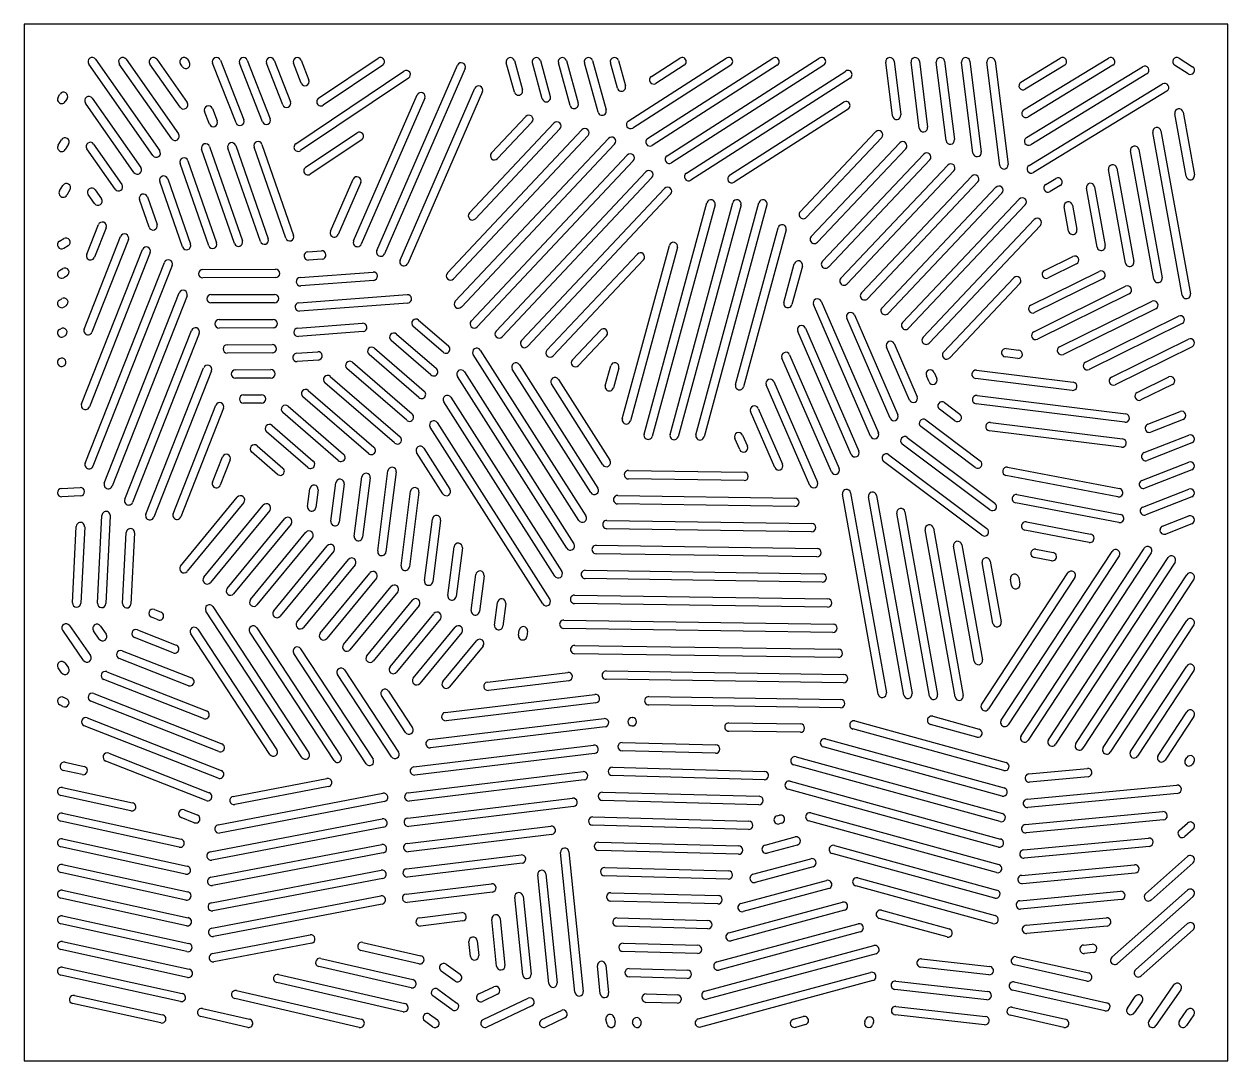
# Model space of a CAD drawing. Header units: inches. Extents: x 0 to 36, y 0 to 31.
import ezdxf

# ---------------------------------------------------------------- set-up
doc = ezdxf.new("R2010")
doc.units = ezdxf.units.IN
doc.layers.add('PROFILE', color=1, linetype='Continuous')
doc.layers.add('SLOTS', color=3, linetype='Continuous')

msp = doc.modelspace()

# ---------------------------------------------------------------- linework, layer by layer
at = {"layer": 'PROFILE'}
msp.add_lwpolyline([(0, 0), (36, 0), (36, 31), (0, 31)], close=True, dxfattribs=at)
at = {"layer": 'SLOTS'}
for p, q in [((2.137, 29.947), (4.055, 27.211)), ((3.053, 29.947), (4.618, 27.714)), ((3.969, 29.947), (4.874, 28.656)), ((4.885, 29.947), (4.939, 29.87)), ((5.869, 29.921), (6.571, 28.136)), ((6.675, 29.921), (7.364, 28.169)), ((7.481, 29.921), (7.969, 28.68)), ((8.287, 29.921), (8.519, 29.328)), ((8.805, 28.783), (10.586, 29.979)), ((14.661, 29.908), (14.904, 29.033)), ((15.44, 29.908), (15.737, 28.833)), ((16.218, 29.908), (16.571, 28.633)), ((16.996, 29.908), (17.404, 28.433)), ((17.774, 29.908), (17.984, 29.151)), ((18.067, 28.102), (21, 29.98)), ((18.647, 27.583), (22.39, 29.98)), ((18.76, 29.436), (19.609, 29.98)), ((19.227, 27.063), (23.781, 29.98)), ((26.016, 29.89), (26.217, 28.286)), ((26.772, 29.89), (27.019, 27.916)), ((27.528, 29.89), (27.821, 27.545)), ((28.284, 29.89), (28.623, 27.175)), ((29.04, 29.89), (29.425, 26.805)), ((29.811, 29.264), (30.988, 29.982)), ((29.891, 28.435), (32.428, 29.982)), ((34.539, 29.981), (34.942, 29.726)), ((3.85, 27.068), (1.932, 29.803)), ((4.414, 27.571), (2.848, 29.803)), ((4.669, 28.512), (3.764, 29.803)), ((4.734, 29.727), (4.68, 29.803)), ((6.338, 28.045), (5.636, 29.829)), ((7.131, 28.077), (6.442, 29.829)), ((7.736, 28.588), (7.248, 29.829)), ((8.287, 29.237), (8.054, 29.829)), ((8.126, 27.423), (11.359, 29.595)), ((10.725, 29.771), (8.944, 28.575)), ((10.549, 24.232), (12.96, 29.771)), ((13.189, 29.671), (10.778, 24.132)), ((14.663, 28.966), (14.42, 29.842)), ((15.496, 28.766), (15.199, 29.842)), ((16.33, 28.566), (15.977, 29.842)), ((17.164, 28.366), (16.755, 29.842)), ((17.743, 29.084), (17.533, 29.842)), ((21.135, 29.77), (18.202, 27.891)), ((22.525, 29.77), (18.782, 27.372)), ((19.744, 29.77), (18.895, 29.226)), ((23.916, 29.77), (19.361, 26.853)), ((19.806, 26.544), (24.569, 29.594)), ((25.969, 28.255), (25.768, 29.86)), ((26.771, 27.885), (26.524, 29.86)), ((27.573, 27.515), (27.28, 29.86)), ((28.375, 27.144), (28.036, 29.86)), ((29.177, 26.774), (28.792, 29.86)), ((31.118, 29.768), (29.941, 29.051)), ((29.972, 27.605), (33.45, 29.726)), ((32.559, 29.768), (30.021, 28.221)), ((34.808, 29.515), (34.405, 29.769)), ((11.498, 29.387), (8.265, 27.216)), ((24.704, 29.384), (19.941, 26.333)), ((30.052, 26.776), (34.043, 29.209)), ((33.58, 29.513), (30.102, 27.392)), ((1.018, 28.814), (1.074, 28.905)), ((9.855, 24.518), (11.754, 28.88)), ((11.242, 23.946), (13.477, 29.08)), ((13.706, 28.981), (11.471, 23.846)), ((34.173, 28.996), (30.182, 26.563)), ((1.287, 28.774), (1.232, 28.683)), ((3.286, 26.565), (1.833, 28.638)), ((2.038, 28.782), (3.491, 26.709)), ((5.631, 28.477), (5.778, 28.103)), ((11.983, 28.781), (10.085, 24.419)), ((21.097, 26.48), (24.508, 28.665)), ((24.643, 28.454), (21.232, 26.269)), ((5.545, 28.012), (5.398, 28.385)), ((13.977, 27.148), (15.003, 28.239)), ((34.752, 26.449), (34.413, 28.318)), ((34.659, 28.363), (34.998, 26.493)), ((8.419, 26.717), (9.956, 27.749)), ((12.66, 23.558), (16.683, 27.836)), ((13.319, 25.353), (15.843, 28.038)), ((16.025, 27.866), (13.501, 25.182)), ((15.185, 28.068), (14.159, 26.977)), ((23.209, 25.39), (25.466, 27.778)), ((34.634, 22.892), (33.752, 27.762)), ((33.998, 27.807), (34.88, 22.937)), ((1.018, 27.379), (1.117, 27.54)), ((1.33, 27.41), (1.232, 27.248)), ((2.081, 27.414), (2.928, 26.206)), ((6.329, 27.371), (7.302, 24.583)), ((7.112, 27.403), (8.061, 24.683)), ((10.096, 27.542), (8.558, 26.509)), ((16.865, 27.665), (12.842, 23.387)), ((12.894, 22.712), (17.476, 27.584)), ((17.658, 27.413), (13.076, 22.541)), ((25.648, 27.606), (23.39, 25.218)), ((23.541, 24.649), (26.185, 27.446)), ((2.723, 26.063), (1.876, 27.271)), ((6.293, 24.437), (5.31, 27.256)), ((5.547, 27.338), (6.529, 24.519)), ((7.066, 24.501), (6.093, 27.288)), ((7.825, 24.601), (6.876, 27.321)), ((13.369, 22.122), (18.035, 27.083)), ((26.366, 27.274), (23.722, 24.478)), ((23.873, 23.909), (26.903, 27.114)), ((33.785, 23.372), (33.09, 27.206)), ((33.336, 27.251), (34.031, 23.417)), ((5.521, 24.374), (4.664, 26.833)), ((4.9, 26.915), (5.757, 24.456)), ((18.217, 26.912), (13.551, 21.951)), ((27.085, 26.942), (24.054, 23.737)), ((24.428, 23.404), (27.622, 26.783)), ((32.936, 23.852), (32.429, 26.65)), ((32.675, 26.695), (33.182, 23.897)), ((4.74, 24.336), (4.058, 26.293)), ((4.294, 26.375), (4.976, 24.418)), ((9.162, 24.805), (9.84, 26.362)), ((14.115, 21.821), (18.593, 26.583)), ((18.775, 26.411), (14.298, 21.65)), ((27.804, 26.611), (24.609, 23.233)), ((25.042, 22.962), (28.34, 26.451)), ((30.554, 26.203), (30.856, 26.387)), ((1.061, 26.015), (1.16, 26.176)), ((1.373, 26.045), (1.275, 25.884)), ((2.124, 26.046), (2.313, 25.776)), ((10.069, 26.262), (9.391, 24.705)), ((14.876, 21.535), (19.152, 26.082)), ((28.522, 26.279), (25.223, 22.79)), ((25.656, 22.52), (29.059, 26.119)), ((29.241, 25.947), (25.837, 22.348)), ((30.986, 26.174), (30.684, 25.99)), ((32.086, 24.332), (31.767, 26.094)), ((32.013, 26.138), (32.332, 24.377)), ((2.109, 25.632), (1.919, 25.903)), ((3.74, 24.926), (3.452, 25.752)), ((3.688, 25.835), (3.976, 25.009)), ((19.334, 25.911), (15.058, 21.364)), ((18.542, 18.738), (20.42, 25.657)), ((20.662, 25.591), (18.783, 18.673)), ((19.317, 18.729), (21.198, 25.658)), ((21.439, 25.592), (19.558, 18.664)), ((20.092, 18.72), (21.975, 25.658)), ((22.216, 25.593), (20.333, 18.655)), ((26.27, 22.077), (29.758, 25.767)), ((29.939, 25.595), (26.451, 21.906)), ((31.352, 25.582), (31.483, 24.857)), ((31.237, 24.812), (31.106, 25.538)), ((1.872, 24.118), (2.221, 25.003)), ((2.453, 24.911), (2.104, 24.027)), ((21.276, 20.222), (22.549, 24.909)), ((22.79, 24.844), (21.518, 20.157)), ((26.883, 21.635), (30.21, 25.154)), ((30.392, 24.982), (27.065, 21.463)), ((1.06, 24.509), (1.186, 24.586)), ((1.796, 21.881), (2.887, 24.647)), ((3.119, 24.555), (2.028, 21.789)), ((1.317, 24.373), (1.19, 24.295)), ((1.719, 19.644), (3.541, 24.261)), ((3.773, 24.169), (1.952, 19.552)), ((8.488, 24.191), (8.895, 24.222)), ((15.637, 21.249), (18.341, 24.125)), ((17.89, 19.199), (19.298, 24.384)), ((19.539, 24.318), (18.131, 19.134)), ((1.828, 17.876), (4.195, 23.875)), ((4.427, 23.783), (2.061, 17.784)), ((8.914, 23.973), (8.507, 23.942)), ((18.523, 23.954), (15.819, 21.078)), ((22.721, 22.68), (23.033, 23.829)), ((23.274, 23.764), (22.962, 22.615)), ((30.513, 23.634), (31.361, 24.053)), ((31.472, 23.829), (30.623, 23.41)), ((1.06, 23.629), (1.156, 23.688)), ((1.286, 23.475), (1.19, 23.416)), ((5.344, 23.661), (7.524, 23.669)), ((7.525, 23.419), (5.345, 23.411)), ((8.254, 23.422), (10.436, 23.585)), ((27.497, 21.193), (29.596, 23.413)), ((30.109, 22.598), (32.151, 23.607)), ((10.455, 23.336), (8.273, 23.172)), ((29.778, 23.241), (27.679, 21.021)), ((30.194, 21.803), (32.941, 23.16)), ((32.262, 23.383), (30.22, 22.374)), ((1.06, 22.75), (1.125, 22.79)), ((2.399, 17.278), (4.641, 22.963)), ((4.874, 22.871), (2.631, 17.186)), ((5.588, 22.912), (7.489, 22.918)), ((8.219, 22.667), (11.456, 22.91)), ((23.834, 22.711), (25.546, 18.775)), ((33.051, 22.936), (30.305, 21.579)), ((30.968, 21.349), (33.73, 22.714)), ((1.256, 22.577), (1.19, 22.537)), ((7.489, 22.668), (5.589, 22.662)), ((11.474, 22.66), (8.237, 22.418)), ((25.316, 18.675), (23.605, 22.611)), ((33.841, 22.49), (31.079, 21.125)), ((5.832, 22.163), (7.453, 22.168)), ((8.183, 21.912), (10.119, 22.057)), ((12.529, 21.188), (11.635, 21.961)), ((11.798, 22.15), (12.693, 21.377)), ((25.898, 19.218), (24.6, 22.203)), ((24.829, 22.302), (26.127, 19.317)), ((31.741, 20.895), (34.52, 22.268)), ((34.631, 22.044), (31.852, 20.671)), ((1.06, 21.871), (1.095, 21.892)), ((1.225, 21.679), (1.19, 21.658)), ((3.013, 16.791), (5.006, 21.843)), ((5.238, 21.751), (3.245, 16.699)), ((7.454, 21.918), (5.833, 21.913)), ((10.138, 21.808), (8.202, 21.663)), ((11.138, 21.73), (12.331, 20.698)), ((16.397, 20.964), (17.234, 21.853)), ((17.416, 21.682), (16.58, 20.792)), ((24.734, 18.132), (23.135, 21.811)), ((23.364, 21.911), (24.964, 18.232)), ((6.076, 21.414), (7.418, 21.418)), ((10.478, 21.309), (11.968, 20.02)), ((12.167, 20.509), (10.975, 21.541)), ((13.642, 21.253), (16.799, 16.294)), ((26.48, 19.76), (25.791, 21.345)), ((26.02, 21.445), (26.709, 19.86)), ((29.369, 21.298), (29.744, 21.252)), ((32.515, 20.44), (34.82, 21.579)), ((34.93, 21.355), (32.626, 20.216)), ((1.06, 20.992), (1.064, 20.994)), ((7.419, 21.168), (6.077, 21.164)), ((8.148, 21.157), (8.782, 21.205)), ((8.801, 20.956), (8.167, 20.908)), ((9.818, 20.888), (11.606, 19.342)), ((11.805, 19.831), (10.315, 21.12)), ((16.588, 16.16), (13.432, 21.119)), ((24.143, 17.612), (22.665, 21.012)), ((22.894, 21.111), (24.372, 17.712)), ((29.713, 21.004), (29.338, 21.05)), ((1.195, 20.781), (1.19, 20.779)), ((3.643, 16.345), (5.37, 20.724)), ((5.603, 20.632), (3.876, 16.253)), ((6.32, 20.664), (7.383, 20.668)), ((11.442, 19.153), (9.655, 20.699)), ((13.168, 20.602), (16.44, 15.462)), ((16.948, 16.991), (14.6, 20.68)), ((14.811, 20.814), (17.159, 17.126)), ((17.381, 20.188), (17.543, 20.782)), ((17.784, 20.716), (17.623, 20.123)), ((27.211, 20.587), (27.291, 20.403)), ((28.482, 20.652), (31.375, 20.294)), ((7.384, 20.418), (6.321, 20.414)), ((11.08, 18.475), (8.995, 20.278)), ((9.158, 20.467), (11.244, 18.664)), ((16.229, 15.328), (12.957, 20.468)), ((17.308, 17.823), (15.769, 20.24)), ((15.98, 20.375), (17.519, 17.957)), ((23.501, 17.208), (22.195, 20.212)), ((22.424, 20.311), (23.73, 17.308)), ((27.062, 20.303), (26.982, 20.487)), ((31.344, 20.045), (28.451, 20.404)), ((33.288, 19.986), (34.228, 20.45)), ((34.338, 20.226), (33.399, 19.762)), ((6.564, 19.915), (7.1, 19.917)), ((10.3, 18.157), (8.335, 19.857)), ((8.499, 20.046), (10.464, 18.346)), ((12.762, 19.843), (16.08, 14.631)), ((28.498, 19.895), (32.946, 19.343)), ((4.456, 16.361), (5.735, 19.604)), ((5.967, 19.512), (4.689, 16.27)), ((7.101, 19.667), (6.565, 19.665)), ((7.899, 19.573), (9.556, 18.14)), ((15.869, 14.496), (12.551, 19.709)), ((21.954, 19.511), (22.68, 17.842)), ((27.834, 19.139), (27.376, 19.484)), ((27.526, 19.683), (27.984, 19.339)), ((32.915, 19.095), (28.467, 19.647)), ((9.393, 17.951), (7.735, 19.384)), ((12.356, 19.083), (15.72, 13.799)), ((22.451, 17.742), (21.725, 19.412)), ((26.969, 19.164), (28.594, 17.942)), ((28.899, 19.089), (32.852, 18.599)), ((33.603, 19.034), (34.571, 19.414)), ((34.663, 19.182), (33.694, 18.801)), ((8.485, 17.744), (7.252, 18.81)), ((7.416, 19), (8.649, 17.933)), ((15.509, 13.665), (12.146, 18.949)), ((28.444, 17.743), (26.819, 18.964)), ((32.821, 18.351), (28.868, 18.841)), ((6.968, 18.395), (7.741, 17.727)), ((21.401, 18.276), (21.255, 18.612)), ((21.484, 18.712), (21.63, 18.376)), ((28.881, 16.476), (26.262, 18.444)), ((26.412, 18.644), (29.031, 16.676)), ((33.496, 18.186), (34.829, 18.71)), ((34.921, 18.477), (33.587, 17.954)), ((5.634, 17.305), (5.933, 18.062)), ((7.577, 17.538), (6.805, 18.206)), ((12.525, 16.956), (11.74, 18.19)), ((11.951, 18.324), (12.736, 17.091)), ((25.855, 18.125), (28.793, 15.917)), ((6.165, 17.97), (5.867, 17.213)), ((10.574, 15.248), (10.881, 17.64)), ((18.075, 17.652), (21.534, 17.601)), ((28.643, 15.717), (25.705, 17.925)), ((29.41, 17.75), (32.756, 17.111)), ((33.428, 17.354), (34.829, 17.904)), ((34.921, 17.672), (33.519, 17.121)), ((9.176, 16.136), (9.323, 17.286)), ((9.875, 15.692), (10.102, 17.463)), ((10.35, 17.431), (10.123, 15.66)), ((11.129, 17.609), (10.822, 15.216)), ((21.53, 17.351), (18.071, 17.402)), ((32.709, 16.865), (29.363, 17.504)), ((1.119, 17.114), (1.678, 17.141)), ((8.477, 16.581), (8.545, 17.109)), ((8.792, 17.077), (8.725, 16.549)), ((9.571, 17.254), (9.424, 16.105)), ((11.273, 14.804), (11.559, 17.033)), ((11.807, 17.001), (11.521, 14.772)), ((25.54, 10.966), (24.471, 16.944)), ((24.717, 16.988), (25.786, 11.01)), ((29.692, 16.932), (32.785, 16.342)), ((33.458, 16.56), (34.829, 17.098)), ((1.69, 16.892), (1.131, 16.864)), ((4.682, 14.797), (6.377, 16.853)), ((6.57, 16.694), (4.875, 14.638)), ((5.378, 14.461), (7.152, 16.615)), ((23.049, 16.578), (17.749, 16.656)), ((17.753, 16.906), (23.053, 16.828)), ((26.307, 10.938), (25.248, 16.864)), ((25.494, 16.908), (26.553, 10.982)), ((32.738, 16.096), (29.645, 16.687)), ((34.921, 16.866), (33.549, 16.327)), ((2.197, 13.686), (2.33, 16.309)), ((2.579, 16.297), (2.446, 13.673)), ((7.345, 16.456), (5.571, 14.302)), ((6.074, 14.126), (7.79, 16.209)), ((11.972, 14.36), (12.209, 16.202)), ((27.074, 10.91), (26.097, 16.373)), ((26.343, 16.417), (27.32, 10.954)), ((34.047, 15.986), (34.829, 16.293)), ((1.446, 13.698), (1.562, 15.982)), ((1.812, 15.969), (1.696, 13.685)), ((7.983, 16.05), (6.267, 13.967)), ((12.457, 16.17), (12.22, 14.328)), ((23.551, 15.821), (17.427, 15.911)), ((17.43, 16.161), (23.555, 16.071)), ((27.841, 10.881), (26.947, 15.881)), ((27.193, 15.925), (28.087, 10.925)), ((31.848, 15.503), (29.927, 15.869)), ((29.974, 16.115), (31.895, 15.748)), ((34.921, 16.06), (34.139, 15.753)), ((2.947, 13.673), (3.055, 15.797)), ((3.304, 15.785), (3.197, 13.661)), ((6.769, 13.791), (8.428, 15.804)), ((8.621, 15.645), (6.962, 13.632)), ((7.465, 13.456), (9.066, 15.399)), ((9.259, 15.24), (7.658, 13.297)), ((12.671, 13.915), (12.858, 15.371)), ((13.106, 15.339), (12.919, 13.883)), ((23.711, 15.068), (17.104, 15.166)), ((17.108, 15.416), (23.714, 15.318)), ((28.412, 11.948), (27.797, 15.39)), ((28.043, 15.434), (28.658, 11.992)), ((29.222, 10.189), (32.537, 15.235)), ((29.813, 9.723), (33.494, 15.325)), ((33.703, 15.188), (30.022, 9.586)), ((30.256, 15.298), (30.77, 15.199)), ((8.161, 13.121), (9.704, 14.993)), ((9.897, 14.834), (8.354, 12.962)), ((28.972, 13.082), (28.647, 14.898)), ((28.893, 14.942), (29.218, 13.126)), ((32.746, 15.098), (29.431, 10.051)), ((30.723, 14.954), (30.209, 15.052)), ((30.633, 9.604), (34.209, 15.048)), ((34.418, 14.911), (30.842, 9.467)), ((8.857, 12.786), (10.342, 14.588)), ((10.535, 14.429), (9.05, 12.627)), ((13.37, 13.471), (13.508, 14.54)), ((13.756, 14.508), (13.618, 13.439)), ((23.87, 14.316), (16.782, 14.42)), ((16.786, 14.67), (23.874, 14.566)), ((28.636, 10.662), (31.216, 14.591)), ((31.425, 14.454), (28.845, 10.525)), ((29.531, 14.215), (29.496, 14.407)), ((29.743, 14.451), (29.777, 14.259)), ((31.452, 9.486), (34.771, 14.537)), ((9.552, 12.451), (10.98, 14.183)), ((34.979, 14.4), (31.661, 9.348)), ((11.173, 14.024), (9.745, 12.292)), ((10.248, 12.116), (11.617, 13.777)), ((14.069, 13.027), (14.157, 13.709)), ((16.463, 13.925), (24.034, 13.814)), ((3.9, 13.495), (4.096, 13.419)), ((8.31, 9.072), (5.439, 13.448)), ((5.648, 13.585), (8.519, 9.209)), ((11.81, 13.618), (10.441, 11.957)), ((10.944, 11.781), (12.255, 13.372)), ((14.405, 13.677), (14.317, 12.995)), ((24.03, 13.564), (16.46, 13.675)), ((1.359, 13.018), (1.984, 12.117)), ((2.283, 13.003), (2.454, 12.756)), ((4.005, 13.186), (3.808, 13.263)), ((12.448, 13.213), (11.137, 11.622)), ((11.64, 11.446), (12.893, 12.967)), ((16.141, 13.18), (24.194, 13.061)), ((32.272, 9.367), (34.771, 13.171)), ((34.979, 13.034), (32.481, 9.23)), ((1.779, 11.975), (1.154, 12.875)), ((2.248, 12.614), (2.077, 12.86)), ((4.459, 12.202), (3.301, 12.656)), ((3.392, 12.889), (4.551, 12.435)), ((7.352, 9.165), (4.985, 12.772)), ((5.194, 12.909), (7.561, 9.302)), ((9.268, 8.979), (6.751, 12.816)), ((6.96, 12.953), (9.477, 9.116)), ((13.086, 12.808), (11.833, 11.287)), ((14.787, 12.726), (14.807, 12.878)), ((15.054, 12.846), (15.035, 12.694)), ((24.19, 12.811), (16.137, 12.93)), ((2.932, 12.264), (5.005, 11.451)), ((8.271, 12.322), (10.435, 9.023)), ((12.526, 11.342), (13.531, 12.561)), ((13.724, 12.402), (12.719, 11.183)), ((16.467, 12.425), (24.353, 12.309)), ((1.228, 11.892), (1.328, 11.748)), ((4.914, 11.218), (2.841, 12.031)), ((10.226, 8.886), (8.062, 12.184)), ((24.35, 12.059), (16.463, 12.175)), ((1.123, 11.605), (1.022, 11.75)), ((2.473, 11.638), (5.46, 10.467)), ((10.986, 9.096), (9.374, 11.553)), ((9.583, 11.69), (11.195, 9.233)), ((13.854, 11.325), (16.257, 11.616)), ((17.413, 11.661), (24.513, 11.556)), ((33.091, 9.248), (34.771, 11.805)), ((34.979, 11.668), (33.3, 9.111)), ((5.369, 10.234), (2.382, 11.405)), ((16.287, 11.367), (13.884, 11.077)), ((24.509, 11.306), (17.409, 11.411)), ((1.182, 10.871), (1.278, 10.821)), ((2.085, 10.985), (5.915, 9.483)), ((11.406, 9.824), (10.685, 10.921)), ((10.894, 11.058), (11.615, 9.961)), ((12.593, 10.418), (17.071, 10.958)), ((18.685, 10.892), (24.422, 10.808)), ((1.163, 10.599), (1.068, 10.648)), ((5.823, 9.25), (1.994, 10.752)), ((17.101, 10.71), (12.623, 10.169)), ((24.418, 10.558), (18.681, 10.642)), ((1.89, 10.256), (5.891, 8.687)), ((12.124, 9.606), (17.346, 10.236)), ((18.183, 10.265), (18.193, 10.265)), ((21.078, 10.107), (23.218, 10.075)), ((24.847, 10.165), (29.365, 8.924)), ((27.172, 10.304), (28.559, 9.923)), ((33.91, 9.13), (34.771, 10.439)), ((34.979, 10.302), (34.119, 8.992)), ((5.8, 8.454), (1.798, 10.023)), ((17.376, 9.988), (12.154, 9.357)), ((18.186, 10.015), (18.176, 10.015)), ((23.214, 9.825), (21.075, 9.857)), ((29.299, 8.683), (24.781, 9.924)), ((28.493, 9.682), (27.106, 10.063)), ((11.655, 8.794), (17.032, 9.443)), ((17.888, 9.523), (20.685, 9.447)), ((29.245, 7.92), (23.9, 9.388)), ((23.966, 9.629), (29.311, 8.161)), ((2.532, 9.198), (5.536, 8.02)), ((17.062, 9.195), (11.685, 8.545)), ((20.678, 9.197), (17.881, 9.273)), ((23.086, 9.093), (29.257, 7.398)), ((34.73, 9.011), (34.771, 9.073)), ((1.74, 8.561), (1.171, 8.686)), ((1.224, 8.93), (1.794, 8.806)), ((5.445, 7.788), (2.44, 8.966)), ((11.487, 8.018), (16.717, 8.649)), ((17.594, 8.78), (22.144, 8.657)), ((29.19, 7.157), (23.019, 8.852)), ((30.047, 8.582), (31.796, 8.747)), ((34.979, 8.936), (34.939, 8.874)), ((6.254, 7.91), (9.056, 8.445)), ((16.747, 8.401), (11.517, 7.77)), ((22.137, 8.407), (17.587, 8.53)), ((22.909, 8.364), (29.202, 6.635)), ((31.82, 8.498), (30.071, 8.333)), ((3.19, 7.476), (1.098, 7.934)), ((1.152, 8.178), (3.244, 7.72)), ((5.801, 7.059), (10.728, 8.002)), ((9.103, 8.2), (6.301, 7.664)), ((17.299, 8.038), (21.981, 7.911)), ((29.136, 6.394), (22.843, 8.123)), ((29.994, 7.824), (34.471, 8.247)), ((34.494, 7.998), (30.017, 7.575)), ((10.775, 7.756), (5.848, 6.814)), ((11.471, 7.26), (16.402, 7.856)), ((16.432, 7.608), (11.501, 7.012)), ((21.974, 7.661), (17.292, 7.788)), ((1.152, 7.411), (4.694, 6.634)), ((5.09, 7.121), (4.699, 7.275)), ((4.79, 7.507), (5.181, 7.354)), ((5.569, 6.251), (10.712, 7.235)), ((17.005, 7.296), (21.675, 7.169)), ((22.517, 7.328), (22.587, 7.347)), ((23.528, 7.416), (29.148, 5.872)), ((29.94, 7.065), (34.05, 7.454)), ((34.073, 7.205), (29.963, 6.816)), ((4.64, 6.39), (1.098, 7.166)), ((10.759, 6.99), (5.616, 6.006)), ((11.456, 6.503), (15.753, 7.022)), ((21.668, 6.919), (16.998, 7.046)), ((22.652, 7.105), (22.582, 7.087)), ((29.082, 5.631), (23.462, 7.175)), ((34.548, 6.896), (34.792, 7.113)), ((34.958, 6.926), (34.714, 6.709)), ((1.152, 6.643), (4.877, 5.826)), ((15.783, 6.774), (11.486, 6.255)), ((17.18, 6.541), (21.369, 6.427)), ((22.157, 6.454), (23.058, 6.697)), ((29.886, 6.307), (33.628, 6.66)), ((4.824, 5.582), (1.098, 6.399)), ((5.584, 5.491), (10.696, 6.469)), ((10.743, 6.223), (5.631, 5.245)), ((11.44, 5.746), (14.864, 6.159)), ((16.473, 2.051), (16.044, 6.229)), ((16.293, 6.254), (16.722, 2.077)), ((21.362, 6.177), (17.174, 6.291)), ((23.123, 6.455), (22.222, 6.213)), ((29.028, 4.868), (24.166, 6.204)), ((24.232, 6.445), (29.094, 5.109)), ((33.652, 6.412), (29.909, 6.058)), ((1.152, 5.875), (4.893, 5.055)), ((14.894, 5.911), (11.47, 5.498)), ((17.364, 5.786), (21.063, 5.685)), ((21.797, 5.58), (23.529, 6.047)), ((23.594, 5.806), (21.862, 5.339)), ((29.832, 5.548), (33.207, 5.867)), ((33.54, 4.998), (34.792, 6.11)), ((34.958, 5.923), (33.706, 4.811)), ((4.84, 4.811), (1.098, 5.631)), ((5.6, 4.73), (10.681, 5.702)), ((10.728, 5.456), (5.647, 4.485)), ((15.693, 2.311), (15.359, 5.563)), ((15.607, 5.589), (15.941, 2.337)), ((21.056, 5.435), (17.357, 5.536)), ((24.936, 5.474), (29.04, 4.346)), ((33.231, 5.618), (29.855, 5.299)), ((1.152, 5.107), (4.909, 4.283)), ((11.424, 4.988), (13.975, 5.296)), ((14.005, 5.048), (11.454, 4.74)), ((21.437, 4.707), (24, 5.397)), ((24.065, 5.156), (21.502, 4.465)), ((28.974, 4.105), (24.869, 5.233)), ((29.778, 4.79), (32.786, 5.074)), ((32.532, 3.1), (34.792, 5.107)), ((4.856, 4.039), (1.098, 4.863)), ((5.616, 3.969), (10.665, 4.935)), ((10.712, 4.69), (5.663, 3.724)), ((14.912, 2.571), (14.673, 4.898)), ((14.922, 4.923), (15.161, 2.597)), ((20.75, 4.693), (17.541, 4.78)), ((17.547, 5.03), (20.757, 4.943)), ((21.077, 3.833), (24.47, 4.747)), ((32.809, 4.825), (29.802, 4.541)), ((34.958, 4.92), (32.698, 2.913)), ((1.152, 4.339), (4.925, 3.512)), ((11.826, 4.282), (13.086, 4.434)), ((24.536, 4.506), (21.142, 3.591)), ((25.639, 4.503), (27.666, 3.946)), ((4.872, 3.268), (1.098, 4.095)), ((13.116, 4.185), (11.856, 4.033)), ((14.131, 2.831), (13.987, 4.232)), ((14.236, 4.258), (14.38, 2.857)), ((20.445, 3.951), (17.724, 4.025)), ((17.731, 4.275), (20.451, 4.201)), ((20.716, 2.959), (24.941, 4.097)), ((27.6, 3.705), (25.573, 4.262)), ((29.963, 4.054), (32.364, 4.281)), ((32.388, 4.032), (29.987, 3.805)), ((33.24, 2.726), (34.792, 4.104)), ((5.631, 3.209), (8.554, 3.768)), ((25.006, 3.856), (20.781, 2.718)), ((34.958, 3.917), (33.406, 2.539)), ((4.888, 2.497), (1.098, 3.327)), ((1.152, 3.572), (4.941, 2.741)), ((8.601, 3.522), (5.678, 2.963)), ((11.808, 2.901), (10.072, 3.301)), ((10.128, 3.545), (11.865, 3.145)), ((13.347, 3.125), (13.302, 3.567)), ((13.55, 3.592), (13.596, 3.151)), ((20.139, 3.209), (17.907, 3.27)), ((17.914, 3.52), (20.146, 3.459)), ((20.356, 2.085), (25.412, 3.447)), ((31.684, 3.463), (31.943, 3.488)), ((8.87, 3.065), (11.627, 2.43)), ((12.622, 2.891), (13.037, 2.591)), ((25.477, 3.206), (20.421, 1.844)), ((26.837, 3.054), (28.881, 2.824)), ((29.672, 3.116), (31.836, 2.629)), ((31.967, 3.239), (31.708, 3.214)), ((4.676, 1.775), (1.098, 2.56)), ((1.152, 2.804), (4.73, 2.019)), ((7.613, 2.586), (11.389, 1.715)), ((11.571, 2.186), (8.814, 2.822)), ((12.891, 2.388), (12.476, 2.688)), ((17.232, 2.006), (17.146, 2.841)), ((17.395, 2.866), (17.48, 2.032)), ((18.098, 2.765), (19.84, 2.717)), ((20.159, 1.256), (25.316, 2.645)), ((28.853, 2.576), (26.809, 2.806)), ((31.781, 2.385), (29.618, 2.872)), ((11.333, 1.471), (7.557, 2.342)), ((13.602, 2.006), (14.049, 2.217)), ((19.833, 2.467), (18.091, 2.515)), ((25.381, 2.403), (20.224, 1.014)), ((26.065, 2.386), (28.817, 2.077)), ((29.608, 2.362), (32.378, 1.738)), ((33.64, 1.196), (34.382, 2.272)), ((1.504, 1.959), (4.141, 1.381)), ((10.025, 1.003), (6.299, 1.862)), ((6.356, 2.106), (10.081, 1.247)), ((12.8, 1.528), (12.228, 1.942)), ((12.374, 2.145), (12.946, 1.731)), ((14.156, 1.991), (13.709, 1.78)), ((13.732, 1.238), (15.079, 1.874)), ((18.603, 2.001), (19.534, 1.975)), ((28.789, 1.828), (26.037, 2.138)), ((32.323, 1.494), (29.553, 2.118)), ((32.992, 1.577), (33.23, 1.923)), ((34.588, 2.13), (33.846, 1.054)), ((4.088, 1.136), (1.451, 1.714)), ((5.338, 1.571), (6.743, 1.247)), ((15.186, 1.648), (13.838, 1.012)), ((15.488, 1.238), (16.067, 1.511)), ((19.527, 1.725), (18.597, 1.751)), ((26.073, 1.63), (28.753, 1.329)), ((29.543, 1.608), (31.146, 1.247)), ((33.436, 1.781), (33.198, 1.435)), ((34.551, 1.196), (34.772, 1.516)), ((6.687, 1.003), (5.282, 1.327)), ((12.218, 1.024), (11.979, 1.196)), ((12.126, 1.399), (12.364, 1.226)), ((16.173, 1.285), (15.595, 1.012)), ((17.435, 1.095), (17.399, 1.238)), ((17.642, 1.299), (17.678, 1.155)), ((18.208, 1.095), (18.197, 1.141)), ((18.439, 1.201), (18.451, 1.155)), ((23.006, 1.246), (23.301, 1.325)), ((23.366, 1.084), (23.071, 1.004)), ((25.141, 1.168), (25.167, 1.237)), ((25.401, 1.15), (25.376, 1.082)), ((28.725, 1.081), (26.045, 1.382)), ((31.091, 1.003), (29.488, 1.364)), ((34.978, 1.375), (34.757, 1.054))]:
    msp.add_line(p, q, dxfattribs=at)
for centre, start, end in [((2.035, 29.875), 35.0315, 215.0315), ((2.951, 29.875), 35.0315, 215.0315), ((3.867, 29.875), 35.0315, 215.0315), ((4.783, 29.875), 35.0315, 215.0315), ((5.752, 29.875), 21.472, 201.472), ((6.558, 29.875), 21.472, 201.472), ((7.364, 29.875), 21.472, 201.472), ((8.17, 29.875), 21.472, 201.472), ((10.655, 29.875), -56.1156, 123.8844), ((14.541, 29.875), 15.4717, 195.4717), ((15.319, 29.875), 15.4717, 195.4717), ((16.097, 29.875), 15.4717, 195.4717), ((16.876, 29.875), 15.4717, 195.4717), ((17.654, 29.875), 15.4717, 195.4717), ((19.677, 29.875), -57.3586, 122.6414), ((21.067, 29.875), -57.3586, 122.6414), ((22.458, 29.875), -57.3586, 122.6414), ((23.848, 29.875), -57.3586, 122.6414), ((25.892, 29.875), 7.1192, 187.1192), ((26.648, 29.875), 7.1192, 187.1192), ((27.404, 29.875), 7.1192, 187.1192), ((28.16, 29.875), 7.1192, 187.1192), ((28.916, 29.875), 7.1192, 187.1192), ((31.053, 29.875), -58.6281, 121.3719), ((32.493, 29.875), -58.6281, 121.3719), ((34.472, 29.875), 57.6979, 237.6979), ((4.836, 29.798), -144.9685, 35.0315), ((11.428, 29.491), -56.1156, 123.8844), ((13.074, 29.721), -23.5223, 156.4777), ((24.636, 29.489), -57.3586, 122.6414), ((33.515, 29.62), -58.6281, 121.3719), ((34.875, 29.62), -122.3021, 57.6979), ((8.403, 29.283), -158.528, 21.472), ((18.827, 29.331), 122.6414, 302.6414), ((29.876, 29.157), 121.3719, 301.3719), ((34.108, 29.103), -58.6281, 121.3719), ((1.125, 28.748), -211.5182, -31.5182), ((1.181, 28.84), -31.5182, 148.4818), ((1.935, 28.71), 35.0315, 215.0315), ((11.869, 28.831), -23.5223, 156.4777), ((13.592, 29.03), -23.5223, 156.4777), ((14.783, 29), -164.5283, 15.4717), ((15.617, 28.8), -164.5283, 15.4717), ((17.863, 29.117), -164.5283, 15.4717), ((4.772, 28.584), -144.9685, 35.0315), ((5.514, 28.431), 21.472, 201.472), ((7.852, 28.634), -158.528, 21.472), ((8.875, 28.679), 123.8844, 303.8844), ((16.45, 28.599), -164.5283, 15.4717), ((24.575, 28.56), -57.3586, 122.6414), ((34.536, 28.34), 10.2639, 190.2639), ((5.661, 28.057), -158.528, 21.472), ((6.454, 28.09), -158.528, 21.472), ((7.247, 28.123), -158.528, 21.472), ((15.094, 28.154), -43.2422, 136.7578), ((17.284, 28.399), -164.5283, 15.4717), ((18.135, 27.997), 122.6414, 302.6414), ((26.093, 28.27), 187.1192, 367.1192), ((29.956, 28.328), 121.3719, 301.3719), ((10.026, 27.645), -56.1156, 123.8844), ((15.934, 27.952), -43.2422, 136.7578), ((16.774, 27.75), -43.2422, 136.7578), ((25.557, 27.692), -43.3962, 136.6038), ((26.895, 27.9), 187.1192, 367.1192), ((33.875, 27.784), 10.2639, 190.2639), ((1.125, 27.314), -211.5182, -31.5182), ((1.224, 27.475), -31.5182, 148.4818), ((1.978, 27.342), 35.0315, 215.0315), ((4.516, 27.642), -144.9685, 35.0315), ((5.428, 27.297), 19.2245, 199.2245), ((6.211, 27.33), 19.2245, 199.2245), ((6.994, 27.362), 19.2245, 199.2245), ((8.195, 27.319), 123.8844, 303.8844), ((17.567, 27.498), -43.2422, 136.7578), ((18.714, 27.477), 122.6414, 302.6414), ((26.276, 27.36), -43.3962, 136.6038), ((27.697, 27.53), 187.1192, 367.1192), ((30.037, 27.499), 121.3719, 301.3719), ((3.952, 27.14), -144.9685, 35.0315), ((14.068, 27.062), -223.2422, -43.2422), ((18.126, 26.998), -43.2422, 136.7578), ((19.294, 26.958), 122.6414, 302.6414), ((26.994, 27.028), -43.3962, 136.6038), ((28.499, 27.16), 187.1192, 367.1192), ((33.213, 27.228), 10.2639, 190.2639), ((3.389, 26.637), -144.9685, 35.0315), ((4.782, 26.874), 19.2245, 199.2245), ((8.489, 26.613), 123.8844, 303.8844), ((27.713, 26.697), -43.3962, 136.6038), ((29.301, 26.79), 187.1192, 367.1192), ((30.117, 26.669), 121.3719, 301.3719), ((32.552, 26.672), 10.2639, 190.2639), ((4.176, 26.334), 19.2245, 199.2245), ((9.954, 26.312), -23.5223, 156.4777), ((18.684, 26.497), -43.2422, 136.7578), ((19.874, 26.438), 122.6414, 302.6414), ((21.164, 26.375), 122.6414, 302.6414), ((28.431, 26.365), -43.3962, 136.6038), ((30.921, 26.281), -58.6281, 121.3719), ((34.875, 26.471), -169.7361, 10.2639), ((1.168, 25.949), -211.5182, -31.5182), ((1.267, 26.11), -31.5182, 148.4818), ((2.021, 25.974), 35.0315, 215.0315), ((2.825, 26.134), -144.9685, 35.0315), ((19.243, 25.996), -43.2422, 136.7578), ((29.15, 26.033), -43.3962, 136.6038), ((30.619, 26.097), 121.3719, 301.3719), ((31.89, 26.116), 10.2639, 190.2639), ((2.211, 25.704), -144.9685, 35.0315), ((3.57, 25.794), 19.2245, 199.2245), ((20.541, 25.624), -15.1885, 164.8115), ((21.318, 25.625), -15.1885, 164.8115), ((22.096, 25.626), -15.1885, 164.8115), ((29.849, 25.681), -43.3962, 136.6038), ((31.229, 25.56), 10.2639, 190.2639), ((13.41, 25.267), -223.2422, -43.2422), ((23.3, 25.304), -223.3962, -43.3962), ((2.337, 24.957), -21.525, 158.475), ((3.858, 24.967), 199.2245, 379.2245), ((22.669, 24.876), -15.1885, 164.8115), ((30.301, 25.068), -43.3962, 136.6038), ((31.36, 24.834), -169.7361, 10.2639), ((1.125, 24.402), -238.5415, -58.5415), ((1.252, 24.48), -58.5415, 121.4585), ((3.003, 24.601), -21.525, 158.475), ((6.411, 24.478), 199.2245, 379.2245), ((7.184, 24.542), 199.2245, 379.2245), ((7.943, 24.642), 199.2245, 379.2245), ((9.277, 24.755), 156.4777, 336.4777), ((9.97, 24.469), 156.4777, 336.4777), ((23.632, 24.564), -223.3962, -43.3962), ((3.657, 24.215), -21.525, 158.475), ((4.858, 24.377), 199.2245, 379.2245), ((5.639, 24.415), 199.2245, 379.2245), ((8.497, 24.067), -265.7129, -85.7129), ((8.904, 24.097), -85.7129, 94.2871), ((10.663, 24.182), 156.4777, 336.4777), ((18.432, 24.039), -43.2422, 136.7578), ((19.418, 24.351), -15.1885, 164.8115), ((32.209, 24.354), -169.7361, 10.2639), ((1.988, 24.072), 158.475, 338.475), ((4.311, 23.829), -21.525, 158.475), ((11.357, 23.896), 156.4777, 336.4777), ((23.153, 23.797), -15.1885, 164.8115), ((23.963, 23.823), -223.3962, -43.3962), ((31.417, 23.941), -63.7062, 116.2938), ((33.059, 23.875), -169.7361, 10.2639), ((1.125, 23.523), -238.5415, -58.5415), ((1.221, 23.582), -58.5415, 121.4585), ((5.345, 23.536), 90.1962, 270.1962), ((7.524, 23.544), -89.8038, 90.1962), ((8.263, 23.297), -265.7129, -85.7129), ((10.445, 23.461), -85.7129, 94.2871), ((12.751, 23.472), -223.2422, -43.2422), ((24.518, 23.318), -223.3962, -43.3962), ((29.687, 23.327), -43.3962, 136.6038), ((30.568, 23.522), 116.2938, 296.2938), ((32.206, 23.495), -63.7062, 116.2938), ((33.908, 23.395), -169.7361, 10.2639), ((4.757, 22.917), -21.525, 158.475), ((32.996, 23.048), -63.7062, 116.2938), ((1.125, 22.644), -238.5415, -58.5415), ((1.19, 22.684), -58.5415, 121.4585), ((5.589, 22.787), 90.1962, 270.1962), ((7.489, 22.793), -89.8038, 90.1962), ((11.465, 22.785), -85.7129, 94.2871), ((12.985, 22.627), -223.2422, -43.2422), ((22.841, 22.648), -195.1885, -15.1885), ((23.719, 22.661), 23.4998, 203.4998), ((25.132, 22.876), -223.3962, -43.3962), ((33.786, 22.602), -63.7062, 116.2938), ((34.757, 22.915), -169.7361, 10.2639), ((8.228, 22.542), -265.7129, -85.7129), ((24.715, 22.253), 23.4998, 203.4998), ((25.746, 22.434), -223.3962, -43.3962), ((30.165, 22.486), 116.2938, 296.2938), ((5.832, 22.038), 90.1962, 270.1962), ((7.454, 22.043), -89.8038, 90.1962), ((10.128, 21.933), -85.7129, 94.2871), ((11.716, 22.056), 49.1449, 229.1449), ((13.46, 22.037), -223.2422, -43.2422), ((23.249, 21.861), 23.4998, 203.4998), ((26.36, 21.991), -223.3962, -43.3962), ((34.575, 22.156), -63.7062, 116.2938), ((1.125, 21.764), -238.5415, -58.5415), ((1.16, 21.786), -58.5415, 121.4585), ((1.912, 21.835), 158.475, 338.475), ((5.122, 21.797), -21.525, 158.475), ((8.193, 21.788), -265.7129, -85.7129), ((11.057, 21.635), 49.1449, 229.1449), ((14.206, 21.736), -223.2422, -43.2422), ((17.325, 21.768), -43.2422, 136.7578), ((26.974, 21.549), -223.3962, -43.3962), ((30.25, 21.691), 116.2938, 296.2938), ((6.076, 21.289), 90.1962, 270.1962), ((7.419, 21.293), -89.8038, 90.1962), ((10.397, 21.214), 49.1449, 229.1449), ((12.611, 21.282), 229.1449, 409.1449), ((13.537, 21.186), 32.4776, 212.4776), ((14.967, 21.45), -223.2422, -43.2422), ((15.728, 21.164), -223.2422, -43.2422), ((25.906, 21.395), 23.4998, 203.4998), ((29.353, 21.174), 82.9292, 262.9292), ((29.729, 21.128), -97.0708, 82.9292), ((31.023, 21.237), 116.2938, 296.2938), ((34.875, 21.467), -63.7062, 116.2938), ((1.125, 20.885), -238.5415, -58.5415), ((1.129, 20.888), -58.5415, 121.4585), ((8.157, 21.033), -265.7129, -85.7129), ((8.792, 21.08), -85.7129, 94.2871), ((9.737, 20.793), 49.1449, 229.1449), ((16.488, 20.878), -223.2422, -43.2422), ((22.779, 21.061), 23.4998, 203.4998), ((27.588, 21.107), -223.3962, -43.3962), ((31.797, 20.783), 116.2938, 296.2938), ((5.487, 20.678), -21.525, 158.475), ((6.32, 20.539), 90.1962, 270.1962), ((7.384, 20.543), -89.8038, 90.1962), ((12.249, 20.604), 229.1449, 409.1449), ((13.062, 20.535), 32.4776, 212.4776), ((14.706, 20.747), 32.4776, 212.4776), ((17.663, 20.749), -15.1885, 164.8115), ((27.097, 20.537), 23.4998, 203.4998), ((28.467, 20.528), 82.9292, 262.9292), ((9.077, 20.373), 49.1449, 229.1449), ((15.874, 20.307), 32.4776, 212.4776), ((17.502, 20.155), -195.1885, -15.1885), ((21.397, 20.19), -195.1885, -15.1885), ((22.309, 20.261), 23.4998, 203.4998), ((27.176, 20.353), 203.4998, 383.4998), ((31.36, 20.17), -97.0708, 82.9292), ((32.57, 20.328), 116.2938, 296.2938), ((34.283, 20.338), -63.7062, 116.2938), ((6.564, 19.79), 90.1962, 270.1962), ((7.1, 19.792), -89.8038, 90.1962), ((8.417, 19.952), 49.1449, 229.1449), ((11.886, 19.926), 229.1449, 409.1449), ((12.657, 19.776), 32.4776, 212.4776), ((26.595, 19.81), 203.4998, 383.4998), ((28.483, 19.771), 82.9292, 262.9292), ((33.344, 19.874), 116.2938, 296.2938), ((1.836, 19.598), 158.475, 338.475), ((5.851, 19.558), -21.525, 158.475), ((7.817, 19.479), 49.1449, 229.1449), ((21.839, 19.462), 23.4998, 203.4998), ((27.451, 19.583), 53.0728, 233.0728), ((11.524, 19.247), 229.1449, 409.1449), ((12.251, 19.016), 32.4776, 212.4776), ((18.011, 19.167), -195.1885, -15.1885), ((26.013, 19.267), 203.4998, 383.4998), ((26.894, 19.064), 53.0728, 233.0728), ((27.909, 19.239), 233.0728, 413.0728), ((28.883, 18.965), 82.9292, 262.9292), ((32.93, 19.219), -97.0708, 82.9292), ((34.617, 19.298), -68.5616, 111.4384), ((7.334, 18.905), 49.1449, 229.1449), ((18.663, 18.706), -195.1885, -15.1885), ((19.437, 18.697), -195.1885, -15.1885), ((20.212, 18.688), -195.1885, -15.1885), ((21.369, 18.662), 23.4998, 203.4998), ((25.431, 18.725), 203.4998, 383.4998), ((33.648, 18.918), 111.4384, 291.4384), ((6.887, 18.3), 49.1449, 229.1449), ((11.162, 18.569), 229.1449, 409.1449), ((11.845, 18.257), 32.4776, 212.4776), ((21.515, 18.326), 203.4998, 383.4998), ((26.337, 18.544), 53.0728, 233.0728), ((32.837, 18.475), -97.0708, 82.9292), ((34.875, 18.594), -68.5616, 111.4384), ((6.049, 18.016), -21.525, 158.475), ((9.475, 18.045), 229.1449, 409.1449), ((10.382, 18.252), 229.1449, 409.1449), ((24.849, 18.182), 203.4998, 383.4998), ((25.78, 18.025), 53.0728, 233.0728), ((33.542, 18.07), 111.4384, 291.4384), ((1.945, 17.83), 158.475, 338.475), ((7.659, 17.632), 229.1449, 409.1449), ((8.567, 17.839), 229.1449, 409.1449), ((11.005, 17.625), -7.3203, 172.6797), ((17.413, 17.89), -147.5224, 32.4776), ((18.073, 17.527), 89.1562, 269.1562), ((22.565, 17.792), 203.4998, 383.4998), ((24.257, 17.662), 203.4998, 383.4998), ((28.519, 17.843), 233.0728, 413.0728), ((29.387, 17.627), 79.1954, 259.1954), ((34.875, 17.788), -68.5616, 111.4384), ((5.751, 17.259), 158.475, 338.475), ((9.447, 17.27), -7.3203, 172.6797), ((10.226, 17.447), -7.3203, 172.6797), ((21.532, 17.476), -90.8438, 89.1562), ((23.615, 17.258), 203.4998, 383.4998), ((33.474, 17.238), 111.4384, 291.4384), ((1.125, 16.989), -267.1771, -87.1771), ((1.684, 17.017), -87.1771, 92.8229), ((2.515, 17.232), 158.475, 338.475), ((8.669, 17.093), -7.3203, 172.6797), ((11.683, 17.017), -7.3203, 172.6797), ((12.63, 17.023), -147.5224, 32.4776), ((17.053, 17.058), -147.5224, 32.4776), ((24.594, 16.966), 10.1386, 190.1386), ((25.371, 16.886), 10.1386, 190.1386), ((29.669, 16.809), 79.1954, 259.1954), ((32.732, 16.988), 259.1954, 439.1954), ((34.875, 16.982), -68.5616, 111.4384), ((3.129, 16.745), 158.475, 338.475), ((6.473, 16.773), -39.495, 140.505), ((7.249, 16.535), -39.495, 140.505), ((8.601, 16.565), 172.6797, 352.6797), ((17.751, 16.781), 89.1562, 269.1562), ((23.051, 16.703), -90.8438, 89.1562), ((28.956, 16.576), 233.0728, 413.0728), ((2.455, 16.303), -2.9005, 177.0995), ((3.76, 16.299), 158.475, 338.475), ((4.572, 16.316), 158.475, 338.475), ((7.887, 16.13), -39.495, 140.505), ((12.333, 16.186), -7.3203, 172.6797), ((16.694, 16.227), -147.5224, 32.4776), ((26.22, 16.395), 10.1386, 190.1386), ((32.761, 16.219), 259.1954, 439.1954), ((33.504, 16.444), 111.4384, 291.4384), ((34.875, 16.176), -68.5616, 111.4384), ((1.687, 15.975), -2.9005, 177.0995), ((3.18, 15.791), -2.9005, 177.0995), ((8.525, 15.724), -39.495, 140.505), ((9.3, 16.121), 172.6797, 352.6797), ((17.428, 16.036), 89.1562, 269.1562), ((23.553, 15.946), -90.8438, 89.1562), ((27.07, 15.903), 10.1386, 190.1386), ((28.718, 15.817), 233.0728, 413.0728), ((29.951, 15.992), 79.1954, 259.1954), ((34.093, 15.869), 111.4384, 291.4384), ((9.999, 15.676), 172.6797, 352.6797), ((12.982, 15.355), -7.3203, 172.6797), ((27.92, 15.412), 10.1386, 190.1386), ((31.872, 15.625), 259.1954, 439.1954), ((9.163, 15.319), -39.495, 140.505), ((10.698, 15.232), 172.6797, 352.6797), ((16.334, 15.395), -147.5224, 32.4776), ((17.106, 15.291), 89.1562, 269.1562), ((23.712, 15.193), -90.8438, 89.1562), ((30.232, 15.175), 79.1954, 259.1954), ((30.747, 15.077), 259.1954, 439.1954), ((32.642, 15.166), -33.3021, 146.6979), ((33.598, 15.257), -33.3021, 146.6979), ((4.779, 14.717), -219.495, -39.495), ((9.8, 14.914), -39.495, 140.505), ((11.397, 14.788), 172.6797, 352.6797), ((28.77, 14.92), 10.1386, 190.1386), ((34.313, 14.979), -33.3021, 146.6979), ((5.474, 14.382), -219.495, -39.495), ((10.438, 14.509), -39.495, 140.505), ((13.632, 14.524), -7.3203, 172.6797), ((15.974, 14.563), -147.5224, 32.4776), ((16.784, 14.545), 89.1562, 269.1562), ((23.872, 14.441), -90.8438, 89.1562), ((29.62, 14.429), 10.1386, 190.1386), ((31.321, 14.522), -33.3021, 146.6979), ((34.875, 14.468), -33.3021, 146.6979), ((6.17, 14.047), -219.495, -39.495), ((11.076, 14.103), -39.495, 140.505), ((12.096, 14.344), 172.6797, 352.6797), ((29.654, 14.237), 190.1386, 370.1386), ((1.571, 13.692), 177.0995, 357.0995), ((2.322, 13.679), 177.0995, 357.0995), ((6.866, 13.712), -219.495, -39.495), ((11.714, 13.698), -39.495, 140.505), ((12.795, 13.899), 172.6797, 352.6797), ((14.281, 13.693), -7.3203, 172.6797), ((15.615, 13.732), -147.5224, 32.4776), ((16.461, 13.8), 89.1562, 269.1562), ((24.032, 13.689), -90.8438, 89.1562), ((3.072, 13.667), 177.0995, 357.0995), ((3.854, 13.379), 68.5912, 248.5912), ((4.05, 13.302), 248.5912, 428.5912), ((5.544, 13.516), 33.2738, 213.2738), ((7.562, 13.377), -219.495, -39.495), ((12.352, 13.293), -39.495, 140.505), ((13.494, 13.455), 172.6797, 352.6797), ((1.256, 12.947), 34.7701, 214.7701), ((2.18, 12.932), 34.7701, 214.7701), ((5.09, 12.841), 33.2738, 213.2738), ((6.855, 12.885), 33.2738, 213.2738), ((8.257, 13.042), -219.495, -39.495), ((12.99, 12.887), -39.495, 140.505), ((14.193, 13.011), 172.6797, 352.6797), ((14.93, 12.862), -7.3203, 172.6797), ((16.139, 13.055), 89.1562, 269.1562), ((24.192, 12.936), -90.8438, 89.1562), ((29.095, 13.104), 190.1386, 370.1386), ((34.875, 13.102), -33.3021, 146.6979), ((2.351, 12.685), -145.2299, 34.7701), ((3.346, 12.773), 68.5912, 248.5912), ((8.953, 12.707), -219.495, -39.495), ((13.627, 12.482), -39.495, 140.505), ((14.911, 12.71), 172.6797, 352.6797), ((2.887, 12.147), 68.5912, 248.5912), ((4.505, 12.318), 248.5912, 428.5912), ((8.167, 12.253), 33.2738, 213.2738), ((9.649, 12.372), -219.495, -39.495), ((16.465, 12.3), 89.1562, 269.1562), ((24.352, 12.184), -90.8438, 89.1562), ((1.125, 11.821), 34.7701, 214.7701), ((1.882, 12.046), -145.2299, 34.7701), ((10.345, 12.037), -219.495, -39.495), ((28.535, 11.97), 190.1386, 370.1386), ((1.225, 11.676), -145.2299, 34.7701), ((2.427, 11.522), 68.5912, 248.5912), ((9.478, 11.621), 33.2738, 213.2738), ((11.04, 11.702), -219.495, -39.495), ((16.272, 11.491), -83.1153, 96.8847), ((17.411, 11.536), 89.1562, 269.1562), ((24.511, 11.431), -90.8438, 89.1562), ((34.875, 11.736), -33.3021, 146.6979), ((4.96, 11.335), 248.5912, 428.5912), ((11.736, 11.366), -219.495, -39.495), ((12.622, 11.262), -219.495, -39.495), ((13.869, 11.201), -263.1153, -83.1153), ((1.125, 10.759), 62.7158, 242.7158), ((1.221, 10.71), -117.2842, 62.7158), ((2.04, 10.868), 68.5912, 248.5912), ((10.79, 10.99), 33.2738, 213.2738), ((17.086, 10.834), -83.1153, 96.8847), ((18.683, 10.767), 89.1562, 269.1562), ((24.42, 10.683), -90.8438, 89.1562), ((25.663, 10.988), 190.1386, 370.1386), ((26.43, 10.96), 190.1386, 370.1386), ((27.197, 10.932), 190.1386, 370.1386), ((27.964, 10.903), 190.1386, 370.1386), ((5.414, 10.351), 248.5912, 428.5912), ((28.74, 10.594), 146.6979, 326.6979), ((34.875, 10.37), -33.3021, 146.6979), ((1.844, 10.139), 68.5912, 248.5912), ((12.608, 10.294), -263.1153, -83.1153), ((17.361, 10.112), -83.1153, 96.8847), ((18.179, 10.14), 88.449, 268.449), ((18.189, 10.14), -91.551, 88.449), ((21.077, 9.982), 89.1562, 269.1562), ((24.814, 10.044), 74.6388, 254.6388), ((27.139, 10.183), 74.6388, 254.6388), ((29.326, 10.12), 146.6979, 326.6979), ((11.51, 9.892), -146.7262, 33.2738), ((23.216, 9.95), -90.8438, 89.1562), ((28.526, 9.802), 254.6388, 434.6388), ((29.918, 9.654), 146.6979, 326.6979), ((5.869, 9.367), 248.5912, 428.5912), ((12.139, 9.482), -263.1153, -83.1153), ((17.047, 9.319), -83.1153, 96.8847), ((17.885, 9.398), 88.449, 268.449), ((20.681, 9.322), -91.551, 88.449), ((23.933, 9.508), 74.6388, 254.6388), ((30.737, 9.536), 146.6979, 326.6979), ((31.557, 9.417), 146.6979, 326.6979), ((32.376, 9.298), 146.6979, 326.6979), ((2.486, 9.082), 68.5912, 248.5912), ((7.457, 9.233), -146.7262, 33.2738), ((8.415, 9.141), -146.7262, 33.2738), ((9.373, 9.048), -146.7262, 33.2738), ((10.331, 8.955), -146.7262, 33.2738), ((11.09, 9.165), -146.7262, 33.2738), ((23.052, 8.973), 74.6388, 254.6388), ((33.195, 9.18), 146.6979, 326.6979), ((34.015, 9.061), 146.6979, 326.6979), ((34.834, 8.942), 146.6979, 326.6979), ((34.875, 9.004), -33.3021, 146.6979), ((1.198, 8.808), 77.634, 257.634), ((1.767, 8.683), 257.634, 437.634), ((5.846, 8.57), 248.5912, 428.5912), ((11.67, 8.669), -263.1153, -83.1153), ((16.732, 8.525), -83.1153, 96.8847), ((17.59, 8.655), 88.449, 268.449), ((22.14, 8.532), -91.551, 88.449), ((29.332, 8.803), 254.6388, 434.6388), ((31.808, 8.623), -84.5997, 95.4003), ((9.079, 8.323), -79.1703, 100.8297), ((22.876, 8.243), 74.6388, 254.6388), ((30.059, 8.458), 95.4003, 275.4003), ((1.125, 8.056), 77.634, 257.634), ((5.491, 7.904), 248.5912, 428.5912), ((10.752, 7.879), -79.1703, 100.8297), ((11.502, 7.894), -263.1153, -83.1153), ((17.296, 7.913), 88.449, 268.449), ((29.278, 8.04), 254.6388, 434.6388), ((34.483, 8.122), -84.5997, 95.4003), ((3.217, 7.598), 257.634, 437.634), ((6.278, 7.787), 100.8297, 280.8297), ((16.417, 7.732), -83.1153, 96.8847), ((21.977, 7.786), -91.551, 88.449), ((30.005, 7.699), 95.4003, 275.4003), ((1.125, 7.289), 77.634, 257.634), ((4.745, 7.391), 68.5912, 248.5912), ((5.136, 7.238), 248.5912, 428.5912), ((10.736, 7.112), -79.1703, 100.8297), ((11.486, 7.136), -263.1153, -83.1153), ((17.001, 7.171), 88.449, 268.449), ((22.55, 7.207), 105.0769, 285.0769), ((22.619, 7.226), -74.9231, 105.0769), ((23.495, 7.296), 74.6388, 254.6388), ((29.223, 7.277), 254.6388, 434.6388), ((34.061, 7.329), -84.5997, 95.4003), ((5.825, 6.937), 100.8297, 280.8297), ((15.768, 6.898), -83.1153, 96.8847), ((21.671, 7.044), -91.551, 88.449), ((29.951, 6.941), 95.4003, 275.4003), ((34.631, 6.803), -228.3974, -48.3974), ((34.875, 7.019), -48.3974, 131.6026), ((1.125, 6.521), 77.634, 257.634), ((4.667, 6.512), 257.634, 437.634), ((11.471, 6.379), -263.1153, -83.1153), ((17.177, 6.416), 88.449, 268.449), ((23.09, 6.576), -74.9231, 105.0769), ((29.169, 6.515), 254.6388, 434.6388), ((33.64, 6.536), -84.5997, 95.4003), ((5.592, 6.128), 100.8297, 280.8297), ((10.72, 6.346), -79.1703, 100.8297), ((14.879, 6.035), -83.1153, 96.8847), ((16.169, 6.241), 5.8636, 185.8636), ((21.366, 6.302), -91.551, 88.449), ((22.19, 6.333), 105.0769, 285.0769), ((24.199, 6.324), 74.6388, 254.6388), ((29.898, 6.182), 95.4003, 275.4003), ((34.875, 6.016), -48.3974, 131.6026), ((1.125, 5.753), 77.634, 257.634), ((4.851, 5.704), 257.634, 437.634), ((17.36, 5.661), 88.449, 268.449), ((23.561, 5.926), -74.9231, 105.0769), ((29.115, 5.752), 254.6388, 434.6388), ((33.219, 5.743), -84.5997, 95.4003), ((5.608, 5.368), 100.8297, 280.8297), ((10.704, 5.579), -79.1703, 100.8297), ((11.455, 5.622), -263.1153, -83.1153), ((15.483, 5.576), 5.8636, 185.8636), ((21.06, 5.56), -91.551, 88.449), ((21.829, 5.46), 105.0769, 285.0769), ((24.032, 5.276), -74.9231, 105.0769), ((24.903, 5.353), 74.6388, 254.6388), ((29.844, 5.424), 95.4003, 275.4003), ((1.125, 4.985), 77.634, 257.634), ((4.867, 4.933), 257.634, 437.634), ((13.99, 5.172), -83.1153, 96.8847), ((29.061, 4.989), 254.6388, 434.6388), ((32.798, 4.95), -84.5997, 95.4003), ((34.875, 5.014), -48.3974, 131.6026), ((5.623, 4.607), 100.8297, 280.8297), ((10.688, 4.813), -79.1703, 100.8297), ((11.439, 4.864), -263.1153, -83.1153), ((14.797, 4.91), 5.8636, 185.8636), ((17.544, 4.905), 88.449, 268.449), ((20.754, 4.818), -91.551, 88.449), ((21.469, 4.586), 105.0769, 285.0769), ((24.503, 4.626), -74.9231, 105.0769), ((29.79, 4.665), 95.4003, 275.4003), ((33.623, 4.905), -228.3974, -48.3974), ((1.125, 4.217), 77.634, 257.634), ((13.101, 4.31), -83.1153, 96.8847), ((14.112, 4.245), 5.8636, 185.8636), ((25.606, 4.382), 74.6388, 254.6388), ((29.007, 4.226), 254.6388, 434.6388), ((4.883, 4.161), 257.634, 437.634), ((5.639, 3.847), 100.8297, 280.8297), ((11.841, 4.157), -263.1153, -83.1153), ((17.727, 4.15), 88.449, 268.449), ((20.448, 4.076), -91.551, 88.449), ((24.974, 3.977), -74.9231, 105.0769), ((29.975, 3.93), 95.4003, 275.4003), ((32.376, 4.156), -84.5997, 95.4003), ((34.875, 4.011), -48.3974, 131.6026), ((8.577, 3.645), -79.1703, 100.8297), ((13.426, 3.579), 5.8636, 185.8636), ((21.109, 3.712), 105.0769, 285.0769), ((27.633, 3.825), 254.6388, 434.6388), ((1.125, 3.45), 77.634, 257.634), ((4.898, 3.39), 257.634, 437.634), ((10.1, 3.423), 77.0164, 257.0164), ((17.911, 3.395), 88.449, 268.449), ((20.142, 3.334), -91.551, 88.449), ((25.445, 3.327), -74.9231, 105.0769), ((31.696, 3.339), 95.4003, 275.4003), ((31.955, 3.363), -84.5997, 95.4003), ((5.655, 3.086), 100.8297, 280.8297), ((8.842, 2.944), 77.0164, 257.0164), ((11.837, 3.023), 257.0164, 437.0164), ((12.549, 2.789), 54.1439, 234.1439), ((13.471, 3.138), -174.1364, 5.8636), ((17.27, 2.854), 5.8636, 185.8636), ((20.749, 2.838), 105.0769, 285.0769), ((26.823, 2.93), 83.5896, 263.5896), ((29.645, 2.994), 77.3128, 257.3128), ((32.615, 3.007), -228.3974, -48.3974), ((1.125, 2.682), 77.634, 257.634), ((4.914, 2.619), 257.634, 437.634), ((7.585, 2.464), 77.0164, 257.0164), ((12.964, 2.489), 234.1439, 414.1439), ((14.256, 2.844), -174.1364, 5.8636), ((15.036, 2.584), -174.1364, 5.8636), ((18.094, 2.64), 88.449, 268.449), ((19.836, 2.592), -91.551, 88.449), ((25.348, 2.524), -74.9231, 105.0769), ((28.867, 2.7), -96.4104, 83.5896), ((31.809, 2.507), -102.6872, 77.3128), ((33.323, 2.633), -228.3974, -48.3974), ((11.599, 2.308), 257.0164, 437.0164), ((12.301, 2.043), 54.1439, 234.1439), ((14.102, 2.104), -64.7195, 115.2805), ((15.817, 2.324), -174.1364, 5.8636), ((26.051, 2.262), 83.5896, 263.5896), ((29.58, 2.24), 77.3128, 257.3128), ((34.485, 2.201), -34.5879, 145.4121), ((1.478, 1.837), 77.634, 257.634), ((4.703, 1.897), 257.634, 437.634), ((6.327, 1.984), 77.0164, 257.0164), ((13.655, 1.893), 115.2805, 295.2805), ((15.132, 1.761), -64.7195, 115.2805), ((16.598, 2.064), -174.1364, 5.8636), ((17.356, 2.019), -174.1364, 5.8636), ((18.6, 1.876), 88.449, 268.449), ((19.53, 1.85), -91.551, 88.449), ((20.389, 1.965), 105.0769, 285.0769), ((28.803, 1.953), -96.4104, 83.5896), ((33.333, 1.852), -34.5879, 145.4121), ((5.31, 1.449), 77.0164, 257.0164), ((11.361, 1.593), 257.0164, 437.0164), ((12.873, 1.63), 234.1439, 414.1439), ((16.12, 1.398), -64.7195, 115.2805), ((26.059, 1.506), 83.5896, 263.5896), ((29.516, 1.486), 77.3128, 257.3128), ((32.351, 1.616), -102.6872, 77.3128), ((33.095, 1.506), -214.5879, -34.5879), ((34.875, 1.445), -34.5879, 145.4121), ((4.115, 1.258), 257.634, 437.634), ((6.715, 1.125), 257.0164, 437.0164), ((10.053, 1.125), 257.0164, 437.0164), ((12.053, 1.297), 54.1439, 234.1439), ((12.291, 1.125), 234.1439, 414.1439), ((13.785, 1.125), 115.2805, 295.2805), ((15.541, 1.125), 115.2805, 295.2805), ((17.521, 1.268), 14.0544, 194.0544), ((17.556, 1.125), 194.0544, 374.0544), ((18.318, 1.171), 14.0544, 194.0544), ((18.33, 1.125), 194.0544, 374.0544), ((20.192, 1.135), 105.0769, 285.0769), ((23.038, 1.125), 105.0769, 285.0769), ((23.334, 1.205), -74.9231, 105.0769), ((25.258, 1.125), -200.3621, -20.3621), ((25.284, 1.193), -20.3621, 159.6379), ((28.739, 1.205), -96.4104, 83.5896), ((31.118, 1.125), -102.6872, 77.3128), ((33.743, 1.125), -214.5879, -34.5879), ((34.654, 1.125), -214.5879, -34.5879)]:
    msp.add_arc(centre, 0.125, start, end, dxfattribs=at)

doc.saveas('drawing.dxf')
